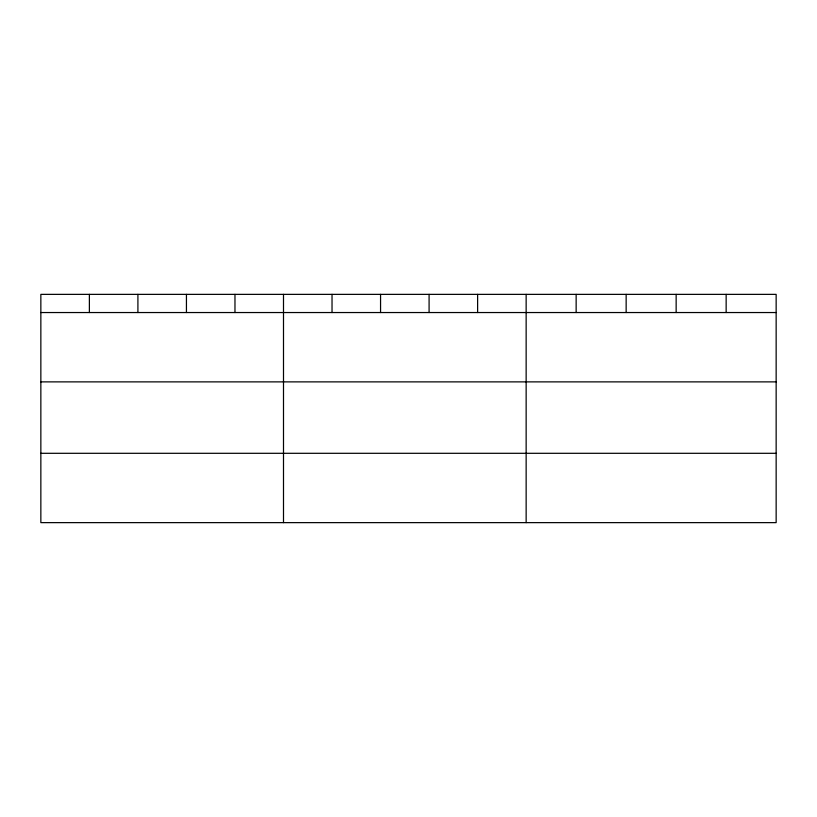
<?xml version="1.0" encoding="UTF-8"?>
<svg xmlns="http://www.w3.org/2000/svg" width="817" height="817" viewBox="0 0 817 817"><rect width="100%" height="100%" fill="white"/><g stroke="black" fill="none" stroke-linecap="round" stroke-linejoin="round"><path stroke-width="1.23" d="M776.15 381.876L776.15 294.365L40.85 294.365L40.85 522.635L776.15 522.635L776.15 381.876L40.85 381.876M40.85 312.543L776.15 312.543M40.85 453.302L776.15 453.302M726.15 294.365L726.15 312.543M676.149 294.365L676.149 312.543M626.149 294.365L626.149 312.543M576.148 294.365L576.148 312.543M526.148 294.365L526.148 522.635M477.618 294.365L477.618 312.543M429.088 294.365L429.088 312.543M380.559 294.365L380.559 312.543M332.029 294.365L332.029 312.543M283.499 294.365L283.499 522.635M234.969 294.365L234.969 312.543M186.439 294.365L186.439 312.543M137.91 294.365L137.91 312.543M89.38 294.365L89.38 312.543"/></g></svg>
